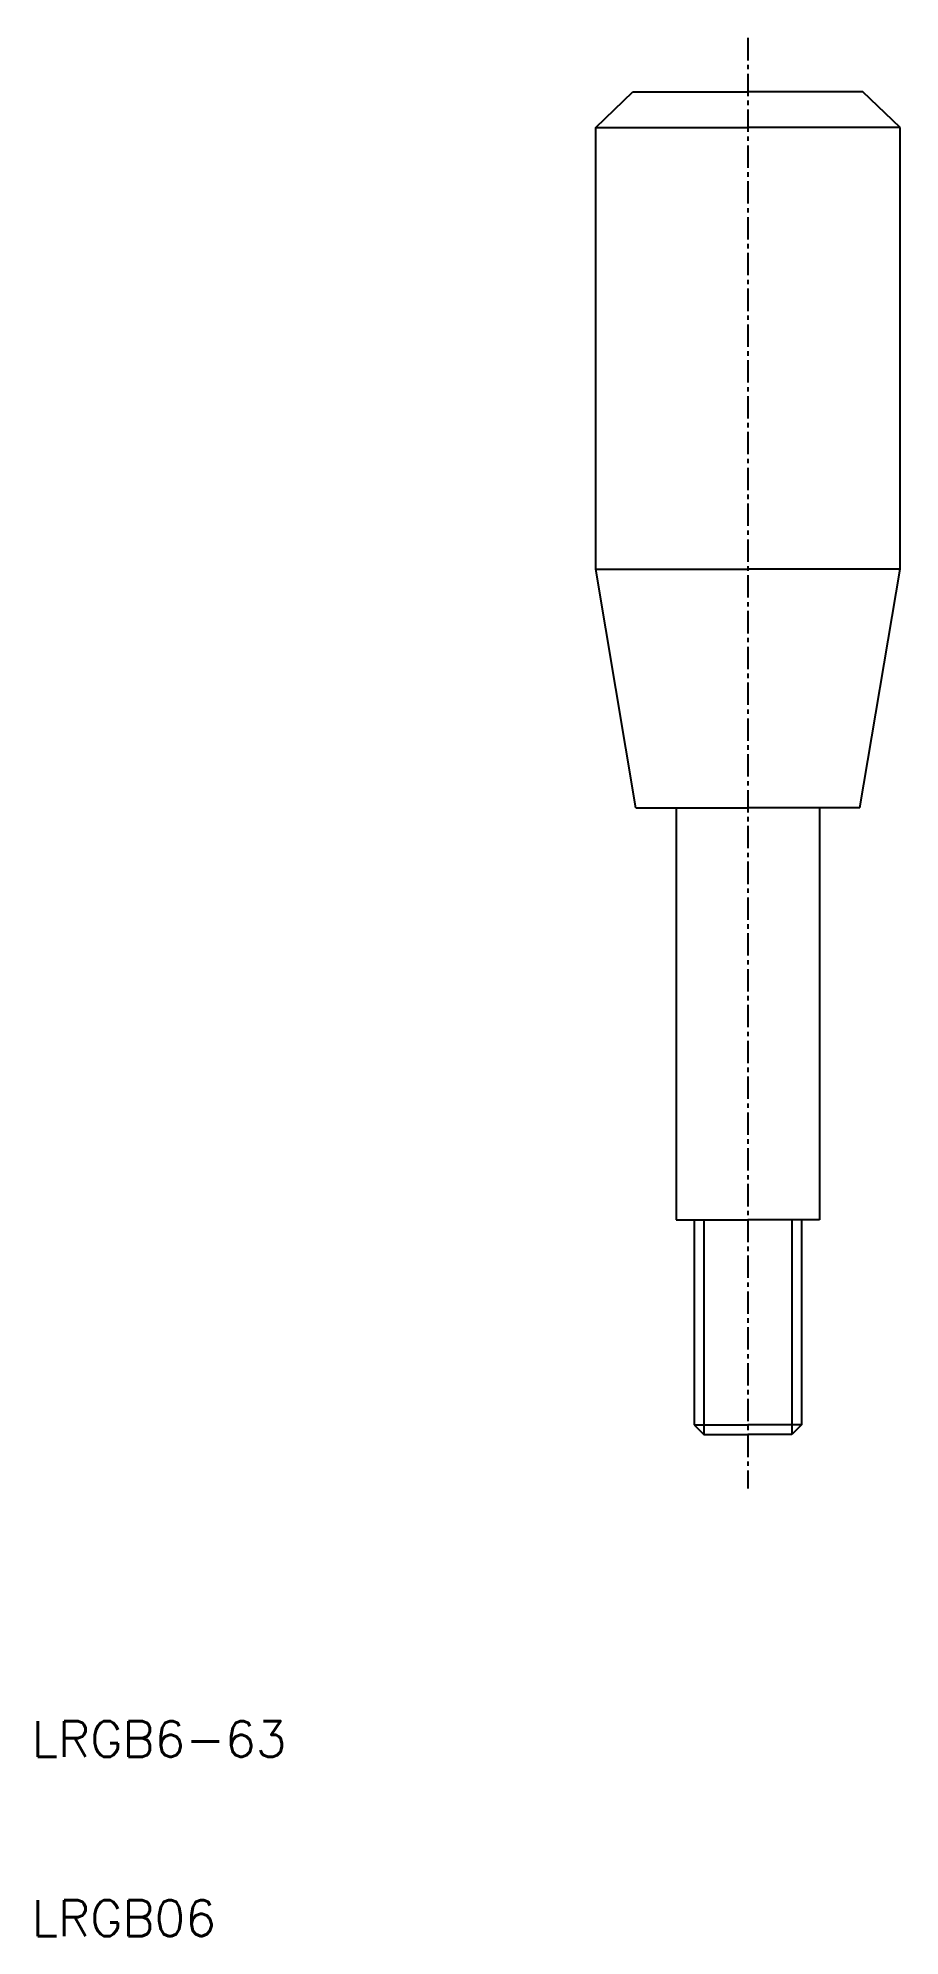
# Model space of a CAD drawing. Extents: x 10 to 59, y 10 to 116.
import ezdxf

# ---------------------------------------------------------------- set-up
doc = ezdxf.new("R2010")
doc.units = 0
doc.linetypes.add('CENTER', pattern=[2, 1.25, -0.25, 0.25, -0.25])
doc.layers.get('0').update_dxf_attribs({"linetype": 'CONTINUOUS'})
doc.layers.add('CENTER', color=1, linetype='CENTER')
doc.styles.get("Standard").update_dxf_attribs({"font": 'txt.shx', "bigfont": 'extfont.shx'})

msp = doc.modelspace()

# ---------------------------------------------------------------- linework, layer by layer
at = {"color": 7, "linetype": 'CONTINUOUS'}
for p, q in [((41.5, 111), (43.58, 113)), ((43.58, 113), (50, 113)), ((56.42, 113), (50, 113)), ((58.5, 111), (56.42, 113)), ((41.5, 86.33), (41.5, 111)), ((41.5, 111), (50, 111)), ((58.5, 111), (50, 111)), ((58.5, 86.33), (58.5, 111)), ((41.5, 86.33), (50, 86.33)), ((43.75, 73), (41.5, 86.33)), ((58.5, 86.33), (50, 86.33)), ((56.25, 73), (58.5, 86.33)), ((43.75, 73), (46, 73)), ((46, 73), (46, 50)), ((46, 73), (50, 73)), ((54, 73), (50, 73)), ((54, 73), (54, 50)), ((56.25, 73), (54, 73)), ((46, 50), (47, 50)), ((47, 50), (47, 38.54)), ((47, 50), (50, 50)), ((53, 50), (50, 50)), ((53, 50), (53, 38.54)), ((54, 50), (53, 50)), ((47, 38.54), (47.54, 38)), ((47, 38.54), (50, 38.54)), ((53, 38.54), (50, 38.54)), ((53, 38.54), (52.46, 38)), ((47.54, 38), (50, 38)), ((52.46, 38), (50, 38))]:
    msp.add_line(p, q, dxfattribs=at)
at = {"color": 3, "linetype": 'CONTINUOUS'}
for p, q in [((47.54, 50), (47.54, 38)), ((52.46, 50), (52.46, 38))]:
    msp.add_line(p, q, dxfattribs=at)
at = {"layer": 'CENTER', "color": 1, "linetype": 'CENTER'}
msp.add_line((50, 116), (50, 35), dxfattribs=at)

# ---------------------------------------------------------------- texts
at = {"color": 7, "linetype": 'CONTINUOUS'}
for s, p in [('LRGB6-63', (10, 20)), ('LRGB06', (10, 10))]:
    msp.add_text(s, height=2, dxfattribs=at).set_placement(p)

doc.saveas('drawing.dxf')
